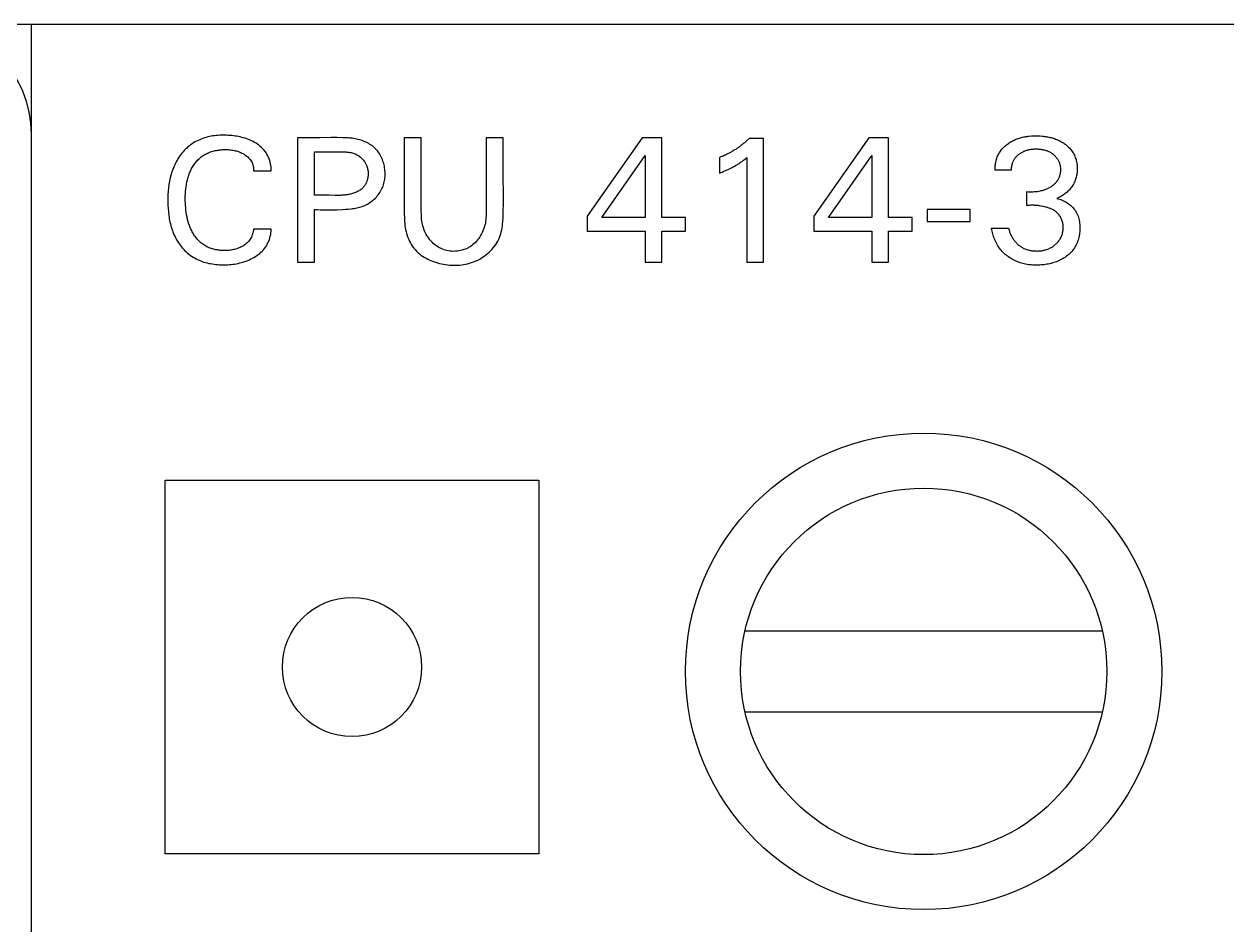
# Model space of a CAD drawing. Extents: x 430 to 1632, y -19 to 271.
# Drawn here: x 1215.9 to 1232.31, y 258.56 to 270.85 of the extents above; entities that cross this region are included whole.
import ezdxf

# ---------------------------------------------------------------- set-up
doc = ezdxf.new("R2010")
doc.units = 0
doc.header["$LTSCALE"] = 5
doc.header["$MEASUREMENT"] = 0
doc.layers.get('0').update_dxf_attribs({"linetype": 'CONTINUOUS'})

msp = doc.modelspace()

# ---------------------------------------------------------------- linework, layer by layer
at = {"color": 7, "linetype": 'Continuous'}
for p, q in [((1166.246, 270.852), (1315.946, 270.852)), ((1215.996, -17.648), (1215.996, 269.352))]:
    msp.add_line(p, q, dxfattribs=at)
at = {"linetype": 'Continuous'}
for p, q in [((1215.996, 143.852), (1215.996, 270.852)), ((1215.996, 270.852), (1265.496, 270.852)), ((1219.626, 269.302), (1219.626, 267.602)), ((1221.084, 269.302), (1221.084, 269.193)), ((1221.316, 269.302), (1221.084, 269.302)), ((1222.202, 269.302), (1222.201, 269.029)), ((1222.433, 269.302), (1222.202, 269.302)), ((1224.329, 269.302), (1223.58, 268.232)), ((1224.598, 269.302), (1224.329, 269.302)), ((1224.598, 268.213), (1224.598, 269.302)), ((1225.985, 269.293), (1225.792, 269.293)), ((1225.985, 267.602), (1225.985, 269.293)), ((1227.423, 269.302), (1226.674, 268.232)), ((1227.692, 269.302), (1227.423, 269.302)), ((1227.692, 268.213), (1227.692, 269.302)), ((1219.858, 268.517), (1219.858, 269.11)), ((1223.779, 268.213), (1224.37, 269.06)), ((1224.37, 269.06), (1224.37, 268.213)), ((1225.385, 269.031), (1225.385, 268.819)), ((1225.757, 269.03), (1225.757, 267.602)), ((1226.873, 268.213), (1227.464, 269.06)), ((1227.464, 269.06), (1227.464, 268.213)), ((1229.366, 268.86), (1229.145, 268.86)), ((1219.028, 268.852), (1219.267, 268.852)), ((1221.316, 268.665), (1221.316, 268.847)), ((1229.579, 268.376), (1229.579, 268.566)), ((1219.973, 268.517), (1219.858, 268.517)), ((1219.858, 267.602), (1219.858, 268.324)), ((1223.58, 268.232), (1223.58, 268.028)), ((1224.37, 268.213), (1223.779, 268.213)), ((1224.92, 268.213), (1224.598, 268.213)), ((1224.92, 268.028), (1224.92, 268.213)), ((1226.674, 268.232), (1226.674, 268.028)), ((1227.464, 268.213), (1226.873, 268.213)), ((1228.014, 268.213), (1227.692, 268.213)), ((1228.014, 268.028), (1228.014, 268.213)), ((1228.219, 268.322), (1228.219, 268.161)), ((1228.804, 268.322), (1228.219, 268.322)), ((1228.804, 268.161), (1228.804, 268.322)), ((1219.267, 268.053), (1219.028, 268.053)), ((1228.219, 268.161), (1228.804, 268.161)), ((1229.097, 268.066), (1229.329, 268.066)), ((1223.58, 268.028), (1224.37, 268.028)), ((1224.37, 268.028), (1224.37, 267.602)), ((1224.598, 267.602), (1224.598, 268.028)), ((1224.598, 268.028), (1224.92, 268.028)), ((1226.674, 268.028), (1227.464, 268.028)), ((1227.464, 268.028), (1227.464, 267.602)), ((1227.692, 267.602), (1227.692, 268.028)), ((1227.692, 268.028), (1228.014, 268.028)), ((1219.626, 267.602), (1219.858, 267.602)), ((1224.37, 267.602), (1224.598, 267.602)), ((1225.757, 267.602), (1225.985, 267.602)), ((1227.464, 267.602), (1227.692, 267.602)), ((1217.821, 259.532), (1217.821, 264.632)), ((1217.821, 264.632), (1222.921, 264.632)), ((1222.921, 264.632), (1222.921, 259.532)), ((1230.61, 262.572), (1225.732, 262.572)), ((1225.732, 261.472), (1230.61, 261.472)), ((1222.921, 259.532), (1217.821, 259.532))]:
    msp.add_line(p, q, dxfattribs=at)
for points in [[(1219.267, 268.852), (1219.267, 268.875), (1219.266, 268.899), (1219.263, 268.922), (1219.259, 268.945), (1219.254, 268.968), (1219.248, 268.991), (1219.24, 269.013), (1219.231, 269.035), (1219.221, 269.057), (1219.21, 269.077), (1219.198, 269.097), (1219.184, 269.116), (1219.169, 269.135), (1219.154, 269.152), (1219.137, 269.169), (1219.119, 269.184), (1219.101, 269.199), (1219.082, 269.213), (1219.062, 269.226), (1219.042, 269.238), (1219.021, 269.249), (1219, 269.26), (1218.979, 269.269), (1218.957, 269.278), (1218.936, 269.287), (1218.913, 269.294), (1218.891, 269.301), (1218.868, 269.307), (1218.845, 269.313), (1218.823, 269.317), (1218.799, 269.322), (1218.776, 269.325), (1218.753, 269.328), (1218.73, 269.331), (1218.706, 269.333), (1218.683, 269.334), (1218.66, 269.335), (1218.636, 269.336), (1218.613, 269.336), (1218.589, 269.336), (1218.566, 269.335), (1218.542, 269.333), (1218.519, 269.331), (1218.496, 269.329), (1218.472, 269.326), (1218.449, 269.322), (1218.426, 269.317), (1218.403, 269.312), (1218.38, 269.306), (1218.358, 269.3), (1218.336, 269.292), (1218.313, 269.284), (1218.292, 269.275), (1218.27, 269.266), (1218.249, 269.255), (1218.228, 269.244), (1218.208, 269.232), (1218.188, 269.219), (1218.169, 269.206), (1218.151, 269.192), (1218.132, 269.177), (1218.115, 269.161), (1218.098, 269.145), (1218.081, 269.128), (1218.066, 269.11), (1218.05, 269.092), (1218.036, 269.074), (1218.022, 269.055), (1218.009, 269.036), (1217.996, 269.016), (1217.984, 268.996), (1217.972, 268.975), (1217.961, 268.955), (1217.951, 268.933), (1217.942, 268.912), (1217.933, 268.89), (1217.924, 268.869), (1217.916, 268.846), (1217.909, 268.824), (1217.902, 268.802), (1217.896, 268.779), (1217.89, 268.756), (1217.885, 268.733), (1217.881, 268.71), (1217.876, 268.687), (1217.873, 268.664), (1217.866, 268.618), (1217.862, 268.571), (1217.859, 268.524), (1217.857, 268.477), (1217.857, 268.43), (1217.858, 268.384), (1217.861, 268.337), (1217.865, 268.29), (1217.87, 268.243), (1217.874, 268.22), (1217.878, 268.197), (1217.882, 268.174), (1217.887, 268.151), (1217.892, 268.128), (1217.898, 268.106), (1217.905, 268.083), (1217.912, 268.061), (1217.919, 268.038), (1217.927, 268.016), (1217.936, 267.995), (1217.946, 267.973), (1217.956, 267.952), (1217.966, 267.931), (1217.977, 267.91), (1217.989, 267.89), (1218.002, 267.87), (1218.015, 267.851), (1218.029, 267.832), (1218.043, 267.813), (1218.058, 267.795), (1218.074, 267.778), (1218.091, 267.761), (1218.108, 267.745), (1218.125, 267.729), (1218.143, 267.714), (1218.162, 267.7), (1218.181, 267.686), (1218.201, 267.673), (1218.221, 267.662), (1218.242, 267.65), (1218.263, 267.64), (1218.284, 267.63), (1218.306, 267.621), (1218.328, 267.613), (1218.351, 267.606), (1218.373, 267.599), (1218.396, 267.593), (1218.419, 267.588), (1218.442, 267.584), (1218.465, 267.58), (1218.488, 267.576), (1218.512, 267.574), (1218.535, 267.572), (1218.558, 267.57), (1218.582, 267.569), (1218.605, 267.569), (1218.629, 267.569), (1218.652, 267.569), (1218.676, 267.57), (1218.699, 267.572), (1218.722, 267.574), (1218.746, 267.576), (1218.769, 267.579), (1218.792, 267.583), (1218.815, 267.588), (1218.838, 267.593), (1218.861, 267.598), (1218.883, 267.605), (1218.906, 267.612), (1218.928, 267.62), (1218.95, 267.628), (1218.971, 267.638), (1218.992, 267.648), (1219.013, 267.658), (1219.033, 267.67), (1219.054, 267.682), (1219.073, 267.695), (1219.092, 267.709), (1219.111, 267.724), (1219.128, 267.739), (1219.145, 267.756), (1219.161, 267.773), (1219.176, 267.791), (1219.19, 267.81), (1219.203, 267.829), (1219.215, 267.85), (1219.225, 267.871), (1219.235, 267.892), (1219.243, 267.914), (1219.25, 267.937), (1219.256, 267.96), (1219.261, 267.983), (1219.264, 268.006), (1219.266, 268.029), (1219.267, 268.053)], [(1219.933, 269.302), (1219.856, 269.302), (1219.779, 269.302), (1219.626, 269.302)], [(1219.858, 268.324), (1219.897, 268.321), (1219.936, 268.318), (1219.974, 268.317), (1220.012, 268.316), (1220.051, 268.316), (1220.089, 268.317), (1220.127, 268.318), (1220.165, 268.32), (1220.243, 268.324), (1220.281, 268.326), (1220.32, 268.329), (1220.359, 268.333), (1220.378, 268.336), (1220.397, 268.338), (1220.416, 268.342), (1220.435, 268.345), (1220.454, 268.349), (1220.473, 268.354), (1220.491, 268.359), (1220.509, 268.365), (1220.527, 268.372), (1220.545, 268.379), (1220.563, 268.387), (1220.58, 268.396), (1220.597, 268.406), (1220.613, 268.416), (1220.629, 268.428), (1220.645, 268.439), (1220.66, 268.452), (1220.675, 268.465), (1220.689, 268.479), (1220.703, 268.493), (1220.716, 268.508), (1220.728, 268.523), (1220.74, 268.539), (1220.751, 268.555), (1220.761, 268.572), (1220.77, 268.589), (1220.779, 268.607), (1220.787, 268.625), (1220.794, 268.643), (1220.8, 268.661), (1220.806, 268.68), (1220.81, 268.698), (1220.814, 268.717), (1220.817, 268.737), (1220.819, 268.756), (1220.821, 268.775), (1220.822, 268.795), (1220.822, 268.815), (1220.821, 268.834), (1220.82, 268.854), (1220.818, 268.873), (1220.815, 268.893), (1220.812, 268.912), (1220.808, 268.931), (1220.803, 268.951), (1220.797, 268.969), (1220.791, 268.988), (1220.785, 269.006), (1220.777, 269.025), (1220.769, 269.042), (1220.76, 269.059), (1220.751, 269.076), (1220.74, 269.093), (1220.729, 269.108), (1220.717, 269.123), (1220.705, 269.138), (1220.692, 269.152), (1220.678, 269.165), (1220.663, 269.178), (1220.648, 269.189), (1220.632, 269.201), (1220.616, 269.211), (1220.599, 269.221), (1220.582, 269.231), (1220.564, 269.239), (1220.546, 269.247), (1220.528, 269.255), (1220.509, 269.262), (1220.49, 269.268), (1220.471, 269.274), (1220.452, 269.279), (1220.433, 269.283), (1220.414, 269.287), (1220.394, 269.291), (1220.375, 269.294), (1220.356, 269.296), (1220.336, 269.298), (1220.317, 269.299), (1220.279, 269.301), (1220.241, 269.302), (1220.164, 269.303), (1220.087, 269.303), (1219.933, 269.302)], [(1221.084, 269.193), (1221.084, 268.975), (1221.084, 268.866), (1221.083, 268.757), (1221.082, 268.538)], [(1221.316, 268.847), (1221.316, 269.029), (1221.316, 269.12), (1221.316, 269.302)], [(1222.433, 268.757), (1222.432, 268.866), (1222.432, 268.975), (1222.432, 269.084), (1222.433, 269.193), (1222.433, 269.302)], [(1225.792, 269.293), (1225.784, 269.285), (1225.776, 269.277), (1225.768, 269.27), (1225.76, 269.262), (1225.751, 269.255), (1225.743, 269.248), (1225.735, 269.241), (1225.726, 269.233), (1225.718, 269.226), (1225.709, 269.219), (1225.701, 269.212), (1225.692, 269.206), (1225.683, 269.199), (1225.674, 269.192), (1225.665, 269.185), (1225.656, 269.179), (1225.647, 269.173), (1225.638, 269.166), (1225.629, 269.16), (1225.62, 269.154), (1225.611, 269.148), (1225.602, 269.142), (1225.592, 269.136), (1225.583, 269.13), (1225.573, 269.124), (1225.564, 269.118), (1225.554, 269.113), (1225.545, 269.107), (1225.535, 269.102), (1225.525, 269.096), (1225.516, 269.091), (1225.506, 269.086), (1225.496, 269.081), (1225.486, 269.076), (1225.476, 269.071), (1225.466, 269.066), (1225.456, 269.062), (1225.446, 269.057), (1225.436, 269.052), (1225.426, 269.048), (1225.416, 269.044), (1225.405, 269.039), (1225.395, 269.035), (1225.385, 269.031)], [(1229.145, 268.86), (1229.145, 268.875), (1229.145, 268.89), (1229.146, 268.905), (1229.148, 268.921), (1229.149, 268.936), (1229.152, 268.951), (1229.155, 268.966), (1229.158, 268.981), (1229.162, 268.996), (1229.166, 269.01), (1229.171, 269.025), (1229.176, 269.039), (1229.182, 269.053), (1229.188, 269.067), (1229.195, 269.08), (1229.202, 269.094), (1229.21, 269.107), (1229.219, 269.119), (1229.228, 269.132), (1229.237, 269.144), (1229.247, 269.155), (1229.257, 269.166), (1229.268, 269.177), (1229.279, 269.187), (1229.29, 269.198), (1229.302, 269.207), (1229.314, 269.216), (1229.327, 269.225), (1229.339, 269.234), (1229.352, 269.242), (1229.365, 269.25), (1229.379, 269.257), (1229.392, 269.264), (1229.406, 269.27), (1229.42, 269.276), (1229.434, 269.282), (1229.448, 269.287), (1229.462, 269.292), (1229.477, 269.297), (1229.491, 269.301), (1229.506, 269.305), (1229.521, 269.309), (1229.536, 269.312), (1229.551, 269.315), (1229.566, 269.317), (1229.581, 269.319), (1229.596, 269.321), (1229.611, 269.323), (1229.641, 269.326), (1229.671, 269.327), (1229.701, 269.328), (1229.732, 269.327), (1229.762, 269.326), (1229.792, 269.324), (1229.807, 269.322), (1229.822, 269.32), (1229.837, 269.318), (1229.852, 269.316), (1229.867, 269.313), (1229.882, 269.31), (1229.897, 269.306), (1229.912, 269.303), (1229.926, 269.299), (1229.941, 269.294), (1229.955, 269.289), (1229.97, 269.284), (1229.984, 269.279), (1229.998, 269.273), (1230.011, 269.267), (1230.025, 269.26), (1230.039, 269.253), (1230.052, 269.246), (1230.065, 269.238), (1230.078, 269.23), (1230.09, 269.221), (1230.103, 269.212), (1230.115, 269.203), (1230.127, 269.193), (1230.138, 269.183), (1230.149, 269.173), (1230.16, 269.162), (1230.17, 269.151), (1230.18, 269.139), (1230.189, 269.127), (1230.198, 269.115), (1230.206, 269.102), (1230.214, 269.089), (1230.222, 269.076), (1230.228, 269.062), (1230.235, 269.048), (1230.24, 269.034), (1230.245, 269.02), (1230.25, 269.005), (1230.254, 268.991), (1230.257, 268.976), (1230.26, 268.961), (1230.262, 268.946), (1230.264, 268.931), (1230.265, 268.916), (1230.266, 268.901), (1230.267, 268.885), (1230.267, 268.87), (1230.266, 268.855), (1230.265, 268.84), (1230.264, 268.825), (1230.262, 268.809), (1230.26, 268.794), (1230.257, 268.78), (1230.253, 268.765), (1230.249, 268.75), (1230.245, 268.736), (1230.24, 268.721), (1230.234, 268.707), (1230.228, 268.693), (1230.221, 268.68), (1230.214, 268.666), (1230.206, 268.653), (1230.198, 268.64), (1230.189, 268.628), (1230.18, 268.616), (1230.17, 268.604), (1230.16, 268.593), (1230.15, 268.582), (1230.139, 268.571), (1230.128, 268.561), (1230.116, 268.551), (1230.104, 268.541), (1230.092, 268.532), (1230.08, 268.523), (1230.067, 268.515), (1230.055, 268.507), (1230.041, 268.499), (1230.028, 268.492), (1230.015, 268.485), (1230.001, 268.478), (1229.987, 268.472)], [(1219.028, 268.053), (1219.026, 268.037), (1219.023, 268.021), (1219.019, 268.005), (1219.015, 267.99), (1219.01, 267.975), (1219.003, 267.96), (1218.997, 267.945), (1218.989, 267.931), (1218.98, 267.917), (1218.971, 267.904), (1218.961, 267.891), (1218.95, 267.879), (1218.939, 267.867), (1218.927, 267.857), (1218.914, 267.847), (1218.901, 267.837), (1218.888, 267.828), (1218.874, 267.82), (1218.86, 267.812), (1218.845, 267.805), (1218.83, 267.799), (1218.815, 267.793), (1218.8, 267.787), (1218.785, 267.783), (1218.769, 267.778), (1218.753, 267.775), (1218.738, 267.772), (1218.722, 267.769), (1218.706, 267.767), (1218.69, 267.765), (1218.674, 267.764), (1218.658, 267.763), (1218.641, 267.763), (1218.625, 267.763), (1218.609, 267.763), (1218.593, 267.764), (1218.577, 267.765), (1218.561, 267.766), (1218.545, 267.768), (1218.529, 267.771), (1218.513, 267.773), (1218.497, 267.777), (1218.481, 267.781), (1218.466, 267.785), (1218.45, 267.79), (1218.435, 267.795), (1218.42, 267.801), (1218.405, 267.808), (1218.39, 267.815), (1218.376, 267.823), (1218.362, 267.831), (1218.348, 267.839), (1218.335, 267.848), (1218.322, 267.858), (1218.31, 267.868), (1218.297, 267.879), (1218.286, 267.89), (1218.274, 267.901), (1218.263, 267.913), (1218.253, 267.926), (1218.243, 267.938), (1218.233, 267.951), (1218.223, 267.964), (1218.214, 267.978), (1218.206, 267.992), (1218.198, 268.006), (1218.19, 268.02), (1218.183, 268.034), (1218.175, 268.049), (1218.169, 268.063), (1218.162, 268.078), (1218.156, 268.093), (1218.151, 268.108), (1218.146, 268.123), (1218.136, 268.154), (1218.127, 268.185), (1218.12, 268.217), (1218.114, 268.248), (1218.109, 268.28), (1218.105, 268.312), (1218.101, 268.344), (1218.099, 268.376), (1218.097, 268.409), (1218.096, 268.441), (1218.096, 268.473), (1218.096, 268.505), (1218.097, 268.538), (1218.099, 268.57), (1218.102, 268.602), (1218.106, 268.634), (1218.111, 268.666), (1218.117, 268.698), (1218.125, 268.729), (1218.129, 268.745), (1218.133, 268.76), (1218.138, 268.776), (1218.143, 268.791), (1218.149, 268.806), (1218.154, 268.821), (1218.161, 268.836), (1218.167, 268.851), (1218.174, 268.865), (1218.182, 268.88), (1218.189, 268.894), (1218.198, 268.908), (1218.206, 268.921), (1218.215, 268.935), (1218.225, 268.948), (1218.234, 268.961), (1218.245, 268.973), (1218.255, 268.986), (1218.266, 268.997), (1218.278, 269.009), (1218.29, 269.02), (1218.302, 269.03), (1218.314, 269.041), (1218.327, 269.05), (1218.341, 269.059), (1218.354, 269.068), (1218.368, 269.076), (1218.383, 269.084), (1218.397, 269.091), (1218.412, 269.097), (1218.427, 269.103), (1218.442, 269.109), (1218.458, 269.114), (1218.473, 269.119), (1218.489, 269.123), (1218.505, 269.126), (1218.52, 269.129), (1218.536, 269.132), (1218.552, 269.134), (1218.568, 269.136), (1218.585, 269.138), (1218.601, 269.139), (1218.617, 269.139), (1218.633, 269.14), (1218.649, 269.14), (1218.665, 269.139), (1218.681, 269.139), (1218.697, 269.137), (1218.713, 269.136), (1218.729, 269.134), (1218.745, 269.132), (1218.761, 269.129), (1218.777, 269.125), (1218.793, 269.121), (1218.808, 269.117), (1218.824, 269.112), (1218.839, 269.106), (1218.854, 269.1), (1218.868, 269.093), (1218.882, 269.086), (1218.897, 269.078), (1218.91, 269.069), (1218.924, 269.06), (1218.936, 269.05), (1218.949, 269.04), (1218.96, 269.028), (1218.971, 269.016), (1218.981, 269.004), (1218.99, 268.99), (1218.999, 268.976), (1219.006, 268.962), (1219.012, 268.947), (1219.017, 268.932), (1219.022, 268.916), (1219.025, 268.9), (1219.027, 268.884), (1219.028, 268.868), (1219.028, 268.852)], [(1219.858, 269.11), (1219.972, 269.109), (1220.029, 269.109), (1220.143, 269.11)], [(1220.143, 269.11), (1220.172, 269.11), (1220.2, 269.11), (1220.229, 269.11), (1220.257, 269.109), (1220.272, 269.109), (1220.286, 269.108), (1220.301, 269.107), (1220.315, 269.105), (1220.329, 269.104), (1220.343, 269.101), (1220.357, 269.099), (1220.371, 269.095), (1220.385, 269.092), (1220.398, 269.087), (1220.412, 269.082), (1220.425, 269.076), (1220.438, 269.069), (1220.45, 269.062), (1220.462, 269.054), (1220.474, 269.045), (1220.486, 269.036), (1220.497, 269.027), (1220.507, 269.016), (1220.517, 269.006), (1220.527, 268.994), (1220.536, 268.983), (1220.544, 268.971), (1220.548, 268.964), (1220.552, 268.958), (1220.556, 268.951), (1220.559, 268.945), (1220.563, 268.938), (1220.566, 268.931), (1220.569, 268.925), (1220.572, 268.918), (1220.574, 268.911), (1220.577, 268.904), (1220.579, 268.896), (1220.581, 268.889), (1220.583, 268.882), (1220.584, 268.875), (1220.586, 268.867), (1220.587, 268.86), (1220.589, 268.845), (1220.59, 268.83), (1220.591, 268.814), (1220.59, 268.799), (1220.59, 268.784), (1220.588, 268.769), (1220.586, 268.754), (1220.582, 268.74), (1220.579, 268.725), (1220.577, 268.718), (1220.574, 268.711), (1220.572, 268.704), (1220.569, 268.697), (1220.566, 268.691), (1220.563, 268.684), (1220.56, 268.677), (1220.557, 268.671), (1220.553, 268.665), (1220.55, 268.659), (1220.546, 268.653), (1220.542, 268.647), (1220.538, 268.641), (1220.533, 268.635), (1220.529, 268.63), (1220.524, 268.625), (1220.519, 268.619), (1220.514, 268.614), (1220.509, 268.61), (1220.504, 268.605), (1220.499, 268.6), (1220.493, 268.596), (1220.482, 268.588), (1220.47, 268.58), (1220.457, 268.573), (1220.445, 268.566), (1220.432, 268.56), (1220.418, 268.554), (1220.404, 268.549), (1220.39, 268.544), (1220.376, 268.539), (1220.362, 268.535), (1220.347, 268.532), (1220.332, 268.529), (1220.317, 268.526), (1220.303, 268.523), (1220.288, 268.521), (1220.273, 268.519), (1220.258, 268.518), (1220.243, 268.517), (1220.228, 268.516), (1220.214, 268.515), (1220.199, 268.515), (1220.171, 268.514), (1220.142, 268.515)], [(1222.201, 269.029), (1222.201, 268.938), (1222.201, 268.847), (1222.202, 268.756)], [(1225.385, 268.819), (1225.402, 268.826), (1225.42, 268.833), (1225.437, 268.84), (1225.454, 268.848), (1225.471, 268.855), (1225.488, 268.863), (1225.505, 268.87), (1225.522, 268.878), (1225.539, 268.887), (1225.556, 268.895), (1225.572, 268.904), (1225.589, 268.913), (1225.605, 268.922), (1225.621, 268.932), (1225.629, 268.936), (1225.637, 268.941), (1225.645, 268.946), (1225.653, 268.952), (1225.66, 268.957), (1225.668, 268.962), (1225.676, 268.967), (1225.683, 268.973), (1225.691, 268.978), (1225.698, 268.984), (1225.713, 268.995), (1225.728, 269.007), (1225.743, 269.018), (1225.757, 269.03)], [(1229.579, 268.566), (1229.599, 268.565), (1229.62, 268.564), (1229.64, 268.564), (1229.661, 268.565), (1229.681, 268.566), (1229.701, 268.568), (1229.722, 268.57), (1229.742, 268.574), (1229.762, 268.577), (1229.772, 268.58), (1229.782, 268.582), (1229.792, 268.584), (1229.801, 268.587), (1229.811, 268.59), (1229.821, 268.593), (1229.831, 268.597), (1229.84, 268.6), (1229.85, 268.604), (1229.859, 268.608), (1229.869, 268.613), (1229.878, 268.617), (1229.887, 268.622), (1229.896, 268.627), (1229.905, 268.632), (1229.914, 268.638), (1229.923, 268.644), (1229.931, 268.65), (1229.939, 268.656), (1229.947, 268.662), (1229.955, 268.669), (1229.962, 268.676), (1229.969, 268.684), (1229.976, 268.691), (1229.983, 268.699), (1229.989, 268.707), (1229.995, 268.715), (1230.001, 268.724), (1230.006, 268.733), (1230.011, 268.742), (1230.016, 268.751), (1230.02, 268.76), (1230.024, 268.77), (1230.028, 268.78), (1230.031, 268.789), (1230.034, 268.799), (1230.036, 268.809), (1230.038, 268.82), (1230.04, 268.83), (1230.041, 268.84), (1230.042, 268.851), (1230.042, 268.861), (1230.042, 268.871), (1230.041, 268.882), (1230.041, 268.892), (1230.039, 268.902), (1230.038, 268.913), (1230.036, 268.923), (1230.033, 268.933), (1230.03, 268.943), (1230.027, 268.953), (1230.023, 268.963), (1230.019, 268.972), (1230.015, 268.981), (1230.01, 268.991), (1230.005, 269), (1229.999, 269.008), (1229.993, 269.017), (1229.987, 269.025), (1229.981, 269.033), (1229.974, 269.041), (1229.967, 269.049), (1229.959, 269.056), (1229.952, 269.063), (1229.944, 269.07), (1229.936, 269.076), (1229.927, 269.083), (1229.919, 269.088), (1229.91, 269.094), (1229.901, 269.099), (1229.892, 269.104), (1229.883, 269.109), (1229.874, 269.113), (1229.864, 269.117), (1229.855, 269.12), (1229.845, 269.124), (1229.835, 269.127), (1229.825, 269.13), (1229.815, 269.132), (1229.805, 269.134), (1229.795, 269.136), (1229.785, 269.138), (1229.775, 269.14), (1229.765, 269.141), (1229.754, 269.142), (1229.744, 269.143), (1229.734, 269.144), (1229.723, 269.144), (1229.713, 269.145), (1229.703, 269.145), (1229.692, 269.145), (1229.682, 269.145), (1229.672, 269.144), (1229.661, 269.143), (1229.651, 269.143), (1229.641, 269.141), (1229.631, 269.14), (1229.62, 269.138), (1229.61, 269.137), (1229.6, 269.134), (1229.59, 269.132), (1229.58, 269.129), (1229.571, 269.126), (1229.561, 269.123), (1229.551, 269.12), (1229.542, 269.116), (1229.532, 269.112), (1229.523, 269.107), (1229.513, 269.102), (1229.504, 269.097), (1229.495, 269.092), (1229.486, 269.086), (1229.478, 269.08), (1229.469, 269.074), (1229.461, 269.067), (1229.453, 269.061), (1229.445, 269.054), (1229.438, 269.047), (1229.431, 269.039), (1229.424, 269.031), (1229.417, 269.024), (1229.411, 269.016), (1229.406, 269.007), (1229.4, 268.999), (1229.395, 268.99), (1229.391, 268.981), (1229.387, 268.972), (1229.383, 268.963), (1229.38, 268.954), (1229.377, 268.944), (1229.374, 268.934), (1229.372, 268.924), (1229.37, 268.914), (1229.368, 268.904), (1229.367, 268.893), (1229.366, 268.882), (1229.366, 268.871), (1229.366, 268.86)], [(1221.082, 268.538), (1221.081, 268.429), (1221.082, 268.32), (1221.083, 268.266), (1221.085, 268.211), (1221.086, 268.184), (1221.088, 268.157), (1221.09, 268.13), (1221.093, 268.102), (1221.097, 268.075), (1221.102, 268.048), (1221.109, 268.021), (1221.116, 267.994), (1221.125, 267.967), (1221.134, 267.941), (1221.145, 267.915), (1221.156, 267.89), (1221.169, 267.866), (1221.183, 267.842), (1221.198, 267.819), (1221.214, 267.797), (1221.232, 267.776), (1221.25, 267.756), (1221.27, 267.737), (1221.29, 267.719), (1221.312, 267.702), (1221.334, 267.686), (1221.357, 267.672), (1221.381, 267.658), (1221.406, 267.645), (1221.431, 267.633), (1221.457, 267.623), (1221.483, 267.613), (1221.51, 267.604), (1221.537, 267.595), (1221.564, 267.588), (1221.591, 267.582), (1221.619, 267.576), (1221.646, 267.572), (1221.674, 267.568), (1221.701, 267.565), (1221.729, 267.563), (1221.757, 267.562), (1221.784, 267.562), (1221.812, 267.562), (1221.839, 267.564), (1221.867, 267.567), (1221.894, 267.571), (1221.921, 267.576), (1221.948, 267.582), (1221.975, 267.589), (1222.001, 267.598), (1222.027, 267.607), (1222.053, 267.618), (1222.079, 267.629), (1222.104, 267.642), (1222.128, 267.656), (1222.152, 267.671), (1222.176, 267.687), (1222.198, 267.704), (1222.22, 267.721), (1222.241, 267.74), (1222.262, 267.76), (1222.281, 267.78), (1222.299, 267.801), (1222.316, 267.823), (1222.332, 267.845), (1222.347, 267.869), (1222.361, 267.892), (1222.373, 267.917), (1222.383, 267.942), (1222.392, 267.967), (1222.4, 267.993), (1222.407, 268.019), (1222.413, 268.046), (1222.418, 268.073), (1222.422, 268.1), (1222.425, 268.128), (1222.428, 268.155), (1222.431, 268.211), (1222.434, 268.266), (1222.435, 268.321), (1222.436, 268.376), (1222.437, 268.431), (1222.436, 268.54), (1222.433, 268.757)], [(1222.202, 268.756), (1222.203, 268.574), (1222.203, 268.483), (1222.203, 268.392), (1222.202, 268.302), (1222.201, 268.256), (1222.2, 268.233), (1222.198, 268.211), (1222.196, 268.188), (1222.194, 268.165), (1222.19, 268.143), (1222.186, 268.12), (1222.18, 268.098), (1222.173, 268.075), (1222.166, 268.053), (1222.157, 268.031), (1222.147, 268.01), (1222.137, 267.989), (1222.125, 267.968), (1222.113, 267.948), (1222.099, 267.928), (1222.085, 267.909), (1222.07, 267.891), (1222.054, 267.874), (1222.037, 267.858), (1222.02, 267.843), (1222.001, 267.828), (1221.982, 267.815), (1221.962, 267.803), (1221.952, 267.797), (1221.941, 267.792), (1221.931, 267.787), (1221.92, 267.783), (1221.898, 267.775), (1221.876, 267.768), (1221.853, 267.762), (1221.83, 267.758), (1221.806, 267.754), (1221.782, 267.753), (1221.759, 267.752), (1221.735, 267.753), (1221.711, 267.755), (1221.688, 267.758), (1221.665, 267.763), (1221.642, 267.768), (1221.619, 267.776), (1221.597, 267.784), (1221.576, 267.794), (1221.566, 267.799), (1221.555, 267.804), (1221.535, 267.817), (1221.516, 267.83), (1221.498, 267.844), (1221.48, 267.86), (1221.463, 267.876), (1221.447, 267.893), (1221.432, 267.911), (1221.418, 267.93), (1221.404, 267.949), (1221.392, 267.969), (1221.38, 267.99), (1221.37, 268.011), (1221.36, 268.032), (1221.352, 268.054), (1221.344, 268.076), (1221.338, 268.098), (1221.332, 268.12), (1221.328, 268.143), (1221.324, 268.165), (1221.321, 268.188), (1221.319, 268.211), (1221.318, 268.233), (1221.317, 268.256), (1221.316, 268.302), (1221.316, 268.347)], [(1221.316, 268.347), (1221.316, 268.484), (1221.316, 268.575), (1221.316, 268.665)], [(1220.142, 268.515), (1220.058, 268.517), (1220.029, 268.517), (1220.001, 268.517), (1219.973, 268.517)], [(1229.987, 268.472), (1230.006, 268.468), (1230.025, 268.463), (1230.043, 268.457), (1230.061, 268.45), (1230.079, 268.442), (1230.097, 268.433), (1230.114, 268.423), (1230.131, 268.413), (1230.148, 268.401), (1230.163, 268.389), (1230.179, 268.376), (1230.193, 268.363), (1230.207, 268.349), (1230.22, 268.334), (1230.232, 268.318), (1230.243, 268.302), (1230.253, 268.286), (1230.263, 268.269), (1230.271, 268.251), (1230.278, 268.233), (1230.284, 268.214), (1230.289, 268.196), (1230.294, 268.177), (1230.297, 268.157), (1230.299, 268.138), (1230.301, 268.118), (1230.302, 268.098), (1230.303, 268.078), (1230.303, 268.059), (1230.302, 268.039), (1230.301, 268.02), (1230.299, 268), (1230.296, 267.981), (1230.293, 267.962), (1230.288, 267.943), (1230.284, 267.924), (1230.278, 267.905), (1230.272, 267.887), (1230.264, 267.868), (1230.256, 267.851), (1230.248, 267.833), (1230.238, 267.816), (1230.228, 267.799), (1230.217, 267.783), (1230.205, 267.768), (1230.193, 267.752), (1230.18, 267.738), (1230.166, 267.724), (1230.151, 267.711), (1230.137, 267.698), (1230.121, 267.686), (1230.105, 267.674), (1230.089, 267.664), (1230.073, 267.653), (1230.056, 267.644), (1230.038, 267.635), (1230.021, 267.626), (1230.003, 267.618), (1229.985, 267.611), (1229.966, 267.605), (1229.948, 267.598), (1229.929, 267.593), (1229.91, 267.588), (1229.891, 267.583), (1229.872, 267.579), (1229.853, 267.576), (1229.834, 267.573), (1229.814, 267.57), (1229.795, 267.568), (1229.776, 267.566), (1229.756, 267.565), (1229.737, 267.564), (1229.717, 267.564), (1229.698, 267.564), (1229.678, 267.564), (1229.659, 267.565), (1229.639, 267.566), (1229.62, 267.568), (1229.6, 267.57), (1229.581, 267.573), (1229.562, 267.576), (1229.543, 267.58), (1229.524, 267.585), (1229.505, 267.59), (1229.486, 267.596), (1229.468, 267.602), (1229.45, 267.609), (1229.432, 267.617), (1229.414, 267.625), (1229.396, 267.634), (1229.379, 267.643), (1229.363, 267.653), (1229.346, 267.664), (1229.33, 267.675), (1229.314, 267.686), (1229.299, 267.699), (1229.284, 267.711), (1229.27, 267.724), (1229.256, 267.738), (1229.242, 267.752), (1229.229, 267.767), (1229.217, 267.782), (1229.205, 267.797), (1229.193, 267.813), (1229.183, 267.829), (1229.173, 267.846), (1229.163, 267.863), (1229.154, 267.88), (1229.146, 267.898), (1229.138, 267.916), (1229.131, 267.934), (1229.124, 267.953), (1229.118, 267.971), (1229.113, 267.99), (1229.108, 268.009), (1229.104, 268.028), (1229.1, 268.047), (1229.097, 268.066)], [(1229.329, 268.066), (1229.332, 268.054), (1229.336, 268.041), (1229.34, 268.029), (1229.344, 268.017), (1229.348, 268.006), (1229.352, 267.994), (1229.357, 267.983), (1229.362, 267.972), (1229.368, 267.961), (1229.374, 267.951), (1229.38, 267.94), (1229.386, 267.93), (1229.393, 267.92), (1229.4, 267.91), (1229.407, 267.9), (1229.415, 267.89), (1229.423, 267.881), (1229.431, 267.872), (1229.44, 267.863), (1229.449, 267.854), (1229.458, 267.846), (1229.467, 267.838), (1229.477, 267.83), (1229.487, 267.823), (1229.497, 267.816), (1229.507, 267.809), (1229.518, 267.803), (1229.529, 267.797), (1229.54, 267.792), (1229.551, 267.787), (1229.563, 267.782), (1229.574, 267.778), (1229.586, 267.774), (1229.598, 267.771), (1229.61, 267.768), (1229.622, 267.765), (1229.634, 267.763), (1229.647, 267.761), (1229.659, 267.759), (1229.671, 267.758), (1229.684, 267.757), (1229.696, 267.757), (1229.709, 267.756), (1229.721, 267.756), (1229.734, 267.757), (1229.746, 267.757), (1229.758, 267.758), (1229.771, 267.76), (1229.783, 267.761), (1229.795, 267.763), (1229.807, 267.766), (1229.819, 267.768), (1229.831, 267.772), (1229.843, 267.775), (1229.855, 267.779), (1229.866, 267.783), (1229.878, 267.788), (1229.889, 267.793), (1229.9, 267.799), (1229.911, 267.804), (1229.922, 267.811), (1229.932, 267.817), (1229.943, 267.824), (1229.953, 267.832), (1229.963, 267.839), (1229.972, 267.848), (1229.981, 267.856), (1229.99, 267.865), (1229.999, 267.874), (1230.007, 267.883), (1230.014, 267.893), (1230.022, 267.903), (1230.029, 267.913), (1230.035, 267.924), (1230.041, 267.934), (1230.047, 267.945), (1230.052, 267.957), (1230.056, 267.968), (1230.06, 267.98), (1230.064, 267.992), (1230.067, 268.004), (1230.07, 268.016), (1230.072, 268.028), (1230.074, 268.041), (1230.075, 268.053), (1230.075, 268.066), (1230.076, 268.078), (1230.075, 268.091), (1230.074, 268.103), (1230.073, 268.116), (1230.07, 268.129), (1230.068, 268.141), (1230.065, 268.153), (1230.061, 268.166), (1230.057, 268.178), (1230.053, 268.189), (1230.047, 268.201), (1230.042, 268.212), (1230.036, 268.223), (1230.029, 268.234), (1230.022, 268.244), (1230.015, 268.254), (1230.007, 268.264), (1229.999, 268.273), (1229.99, 268.282), (1229.981, 268.29), (1229.972, 268.297), (1229.962, 268.304), (1229.951, 268.311), (1229.941, 268.317), (1229.93, 268.323), (1229.919, 268.328), (1229.907, 268.333), (1229.896, 268.338), (1229.884, 268.342), (1229.872, 268.346), (1229.86, 268.35), (1229.848, 268.353), (1229.836, 268.356), (1229.824, 268.359), (1229.799, 268.365), (1229.775, 268.369), (1229.751, 268.373), (1229.739, 268.375), (1229.727, 268.376), (1229.714, 268.377), (1229.702, 268.379), (1229.69, 268.379), (1229.678, 268.38), (1229.666, 268.38), (1229.654, 268.38), (1229.641, 268.38), (1229.629, 268.38), (1229.617, 268.379), (1229.604, 268.378), (1229.591, 268.377), (1229.579, 268.376)]]:
    msp.add_lwpolyline(points, dxfattribs=at)
for centre, radius in [((1228.171, 262.022), 3.25), ((1228.171, 262.022), 2.5), ((1220.371, 262.082), 0.95)]:
    msp.add_circle(centre, radius, dxfattribs=at)
at = {"color": 7, "linetype": 'Continuous'}
msp.add_arc((1214.496, 269.352), 1.5, 0, 90, dxfattribs=at)

doc.saveas('drawing.dxf')
